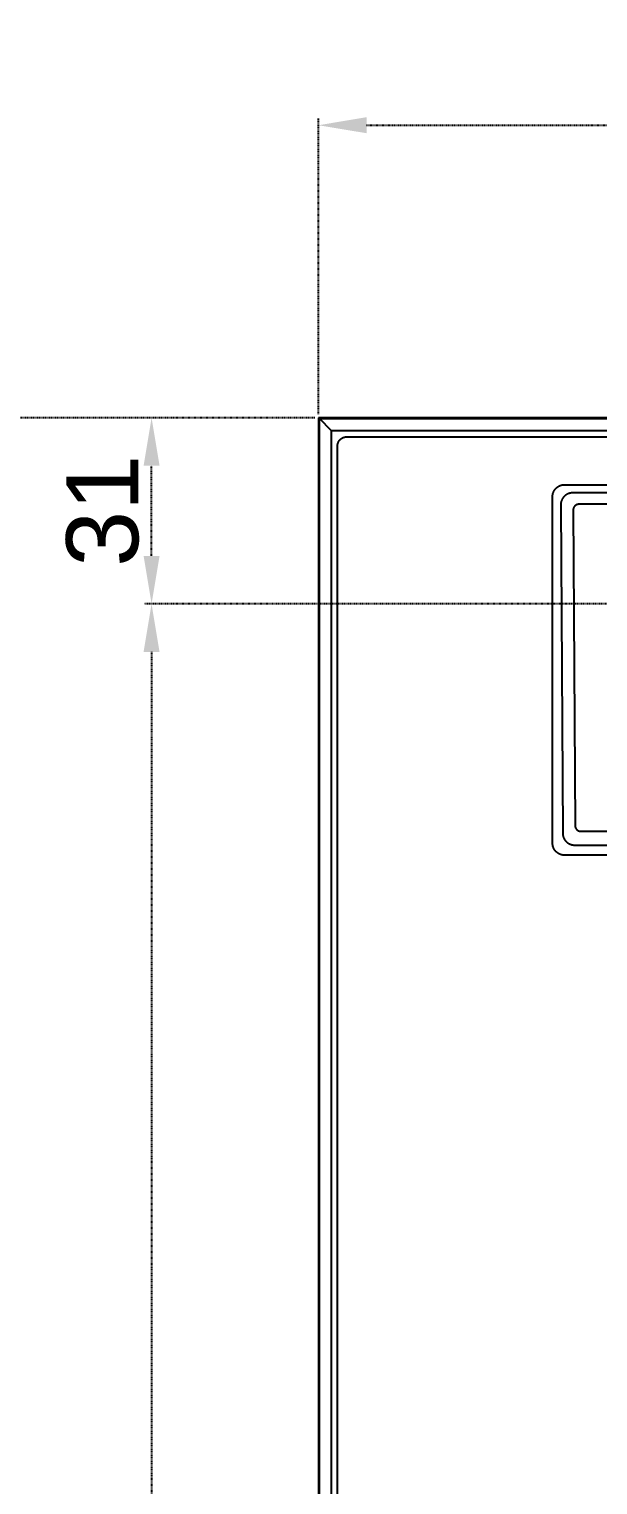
# Model space of a CAD drawing. Header units: millimetres. Extents: x 3663 to 4713, y -1 to 1484.
# Drawn here: x 3823.8 to 3918.5, y 679.3 to 921.8 of the extents above; entities that cross this region are included whole.
import ezdxf

# ---------------------------------------------------------------- set-up
doc = ezdxf.new("R2010")
doc.units = ezdxf.units.MM
doc.header["$LTSCALE"] = 0.1
doc.linetypes.add('CENTER', pattern=[0.6, 0.375, -0.075, 0.075, -0.075])
doc.layers.add('______', color=1, linetype='CENTER')
doc.layers.add('__________', color=255, linetype='Continuous')
doc.styles.get("Standard").update_dxf_attribs({"font": 'arial.ttf'})
doc.dimstyles.new('ISO-25', dxfattribs={"dimtxt": 12, "dimasz": 8, "dimexe": 1.25, "dimexo": 0.625, "dimgap": 2, "dimtad": 1, "dimtxsty": 'Standard', "dimcen": 2.5, "dimadec": 0, "dimazin": 0, "dimtfac": 1, "dimtmove": 0, "dimatfit": 3, "dimfxl": 1, "dimarcsym": 0})

# ---------------------------------------------------------------- blocks, each defined once
blk = doc.blocks.new('*D24')
at = {"layer": '______', "color": 0, "lineweight": -2, "transparency": 16777216}
for p, q in [((3871.34, 857.04), (3842.91, 857.04)), ((3844.16, 834.04), (3844.16, 849.04)), ((3936.34, 826.04), (3842.91, 826.04))]:
    blk.add_line(p, q, dxfattribs=at)
at = {"layer": '______', "color": 0, "transparency": 16777216}
for points in [[(3842.83, 849.04), (3845.49, 849.04), (3844.16, 857.04)], [(3842.83, 834.04), (3845.49, 834.04), (3844.16, 826.04)]]:
    blk.add_solid(points, dxfattribs=at)
at = {"layer": 'Defpoints', "color": 0, "transparency": 16777216}
for p in [(3844.16, 857.04), (3871.96, 857.04), (3936.96, 826.04)]:
    blk.add_point(p, dxfattribs=at)
at = {"layer": '______', "color": 0, "transparency": 16777216, "insert": (3836.03, 841.54), "char_height": 12, "attachment_point": 5, "rotation": 90}
blk.add_mtext('31', dxfattribs=at)
blk = doc.blocks.new('*D25')
at = {"layer": '______', "color": 0, "lineweight": -2, "transparency": 16777216}
for p, q in [((3936.34, 826.04), (3842.91, 826.04)), ((3844.16, 818.04), (3844.16, 465.04)), ((3871.34, 457.04), (3842.91, 457.04))]:
    blk.add_line(p, q, dxfattribs=at)
at = {"layer": '______', "color": 0, "transparency": 16777216}
for points in [[(3842.83, 818.04), (3845.49, 818.04), (3844.16, 826.04)], [(3842.83, 465.04), (3845.49, 465.04), (3844.16, 457.04)]]:
    blk.add_solid(points, dxfattribs=at)
at = {"layer": 'Defpoints', "color": 0, "transparency": 16777216}
for p in [(3936.96, 826.04), (3844.16, 457.04), (3871.96, 457.04)]:
    blk.add_point(p, dxfattribs=at)
at = {"layer": '______', "color": 0, "transparency": 16777216, "insert": (3836.03, 641.54), "char_height": 12, "attachment_point": 5, "rotation": 90}
blk.add_mtext('369', dxfattribs=at)
blk = doc.blocks.new('*D26')
at = {"layer": '______', "color": 0, "lineweight": -2, "transparency": 16777216}
for p, q in [((3871.34, 857.04), (3813.69, 857.04)), ((3814.94, 849.04), (3814.94, 465.04)), ((3871.34, 457.04), (3813.69, 457.04))]:
    blk.add_line(p, q, dxfattribs=at)
at = {"layer": '______', "color": 0, "transparency": 16777216}
for points in [[(3813.61, 849.04), (3816.28, 849.04), (3814.94, 857.04)], [(3813.61, 465.04), (3816.28, 465.04), (3814.94, 457.04)]]:
    blk.add_solid(points, dxfattribs=at)
at = {"layer": 'Defpoints', "color": 0, "transparency": 16777216}
for p in [(3871.96, 857.04), (3814.94, 457.04), (3871.96, 457.04)]:
    blk.add_point(p, dxfattribs=at)
at = {"layer": '______', "color": 0, "transparency": 16777216, "insert": (3806.82, 657.04), "char_height": 12, "attachment_point": 5, "rotation": 90}
blk.add_mtext('400', dxfattribs=at)
blk = doc.blocks.new('*D30')
at = {"layer": '______', "color": 0, "lineweight": -2, "transparency": 16777216}
for p, q in [((3871.96, 857.67), (3871.96, 907.02)), ((4101.96, 857.67), (4101.96, 907.02)), ((3879.96, 905.77), (4093.96, 905.77))]:
    blk.add_line(p, q, dxfattribs=at)
at = {"layer": '______', "color": 0, "transparency": 16777216}
for points in [[(3879.96, 907.11), (3879.96, 904.44), (3871.96, 905.77)], [(4093.96, 907.11), (4093.96, 904.44), (4101.96, 905.77)]]:
    blk.add_solid(points, dxfattribs=at)
at = {"layer": 'Defpoints', "color": 0, "transparency": 16777216}
for p in [(4101.96, 905.77), (3871.96, 857.04), (4101.96, 857.04)]:
    blk.add_point(p, dxfattribs=at)
at = {"layer": '______', "color": 0, "transparency": 16777216, "insert": (3986.96, 913.91), "char_height": 12, "attachment_point": 5}
blk.add_mtext('230', dxfattribs=at)

msp = doc.modelspace()

# ---------------------------------------------------------------- linework, layer by layer
at = {"layer": '__________'}
for p, q in [((4101.964, 857.041), (3871.964, 857.041)), ((3871.964, 857.041), (3871.964, 457.041)), ((3874.138, 854.867), (3872.103, 856.902)), ((3872.103, 856.902), (4101.824, 856.902)), ((3872.103, 457.181), (3872.103, 856.902)), ((3874.138, 459.216), (3874.138, 854.867)), ((4099.789, 854.867), (3874.138, 854.867)), ((3875.657, 853.501), (3875.684, 853.525)), ((3875.684, 853.525), (3875.713, 853.548)), ((3875.713, 853.548), (3875.742, 853.57)), ((3875.742, 853.57), (3875.772, 853.592)), ((3875.772, 853.592), (3875.802, 853.613)), ((3875.802, 853.613), (3875.833, 853.633)), ((3875.833, 853.633), (3875.865, 853.652)), ((3875.865, 853.652), (3875.897, 853.671)), ((3875.897, 853.671), (3875.929, 853.689)), ((3875.929, 853.689), (3875.962, 853.706)), ((3875.962, 853.706), (3875.996, 853.723)), ((3875.996, 853.723), (3876.03, 853.738)), ((3876.03, 853.738), (3876.064, 853.753)), ((3876.064, 853.753), (3876.099, 853.767)), ((3876.099, 853.767), (3876.133, 853.78)), ((3876.133, 853.78), (3876.169, 853.792)), ((3876.169, 853.792), (3876.204, 853.803)), ((3876.204, 853.803), (3876.24, 853.813)), ((3876.24, 853.813), (3876.276, 853.823)), ((3876.276, 853.823), (3876.312, 853.831)), ((3876.312, 853.831), (3876.348, 853.839)), ((3876.348, 853.839), (3876.384, 853.845)), ((3876.384, 853.845), (3876.421, 853.851)), ((3876.421, 853.851), (3876.457, 853.856)), ((3876.457, 853.856), (3876.493, 853.86)), ((3876.493, 853.86), (3876.53, 853.863)), ((3876.53, 853.863), (3876.566, 853.865)), ((3876.566, 853.865), (3876.602, 853.866)), ((3876.602, 853.866), (4097.289, 853.867)), ((3875.138, 852.403), (3875.14, 852.439)), ((3875.138, 852.367), (3875.138, 852.403)), ((3875.138, 461.68), (3875.138, 852.367)), ((3875.14, 852.439), (3875.142, 852.475)), ((3875.142, 852.475), (3875.145, 852.512)), ((3875.145, 852.512), (3875.149, 852.548)), ((3875.149, 852.548), (3875.154, 852.584)), ((3875.154, 852.584), (3875.16, 852.621)), ((3875.16, 852.621), (3875.166, 852.657)), ((3875.166, 852.657), (3875.174, 852.693)), ((3875.174, 852.693), (3875.182, 852.729)), ((3875.182, 852.729), (3875.192, 852.765)), ((3875.192, 852.765), (3875.202, 852.801)), ((3875.202, 852.801), (3875.213, 852.836)), ((3875.213, 852.836), (3875.225, 852.872)), ((3875.225, 852.872), (3875.238, 852.906)), ((3875.238, 852.906), (3875.252, 852.941)), ((3875.252, 852.941), (3875.267, 852.975)), ((3875.267, 852.975), (3875.282, 853.009)), ((3875.282, 853.009), (3875.299, 853.043)), ((3875.299, 853.043), (3875.316, 853.076)), ((3875.316, 853.076), (3875.334, 853.108)), ((3875.334, 853.108), (3875.353, 853.14)), ((3875.353, 853.14), (3875.372, 853.172)), ((3875.372, 853.172), (3875.392, 853.203)), ((3875.392, 853.203), (3875.413, 853.233)), ((3875.413, 853.233), (3875.435, 853.263)), ((3875.435, 853.263), (3875.457, 853.292)), ((3875.457, 853.292), (3875.48, 853.321)), ((3875.48, 853.321), (3875.504, 853.348)), ((3875.504, 853.348), (3875.528, 853.375)), ((3875.528, 853.375), (3875.552, 853.402)), ((3875.552, 853.402), (3875.577, 853.428)), ((3875.577, 853.428), (3875.603, 853.453)), ((3875.603, 853.453), (3875.629, 853.477)), ((3875.629, 853.477), (3875.657, 853.501)), ((3910.946, 843.896), (3910.947, 843.944)), ((3910.947, 786.139), (3910.946, 843.896)), ((3910.947, 843.944), (3910.948, 843.993)), ((3910.948, 843.993), (3910.951, 844.041)), ((3910.951, 844.041), (3910.955, 844.089)), ((3910.955, 844.089), (3910.961, 844.138)), ((3910.961, 844.138), (3910.967, 844.186)), ((3910.967, 844.186), (3910.975, 844.235)), ((3910.975, 844.235), (3910.984, 844.283)), ((3910.984, 844.283), (3910.994, 844.331)), ((3910.994, 844.331), (3911.005, 844.379)), ((3911.005, 844.379), (3911.018, 844.427)), ((3911.018, 844.427), (3911.031, 844.475)), ((3911.031, 844.475), (3911.046, 844.522)), ((3911.046, 844.522), (3911.062, 844.569)), ((3911.062, 844.569), (3911.08, 844.616)), ((3911.08, 844.616), (3911.098, 844.662)), ((3911.098, 844.662), (3911.118, 844.707)), ((3911.118, 844.707), (3911.139, 844.753)), ((3911.139, 844.753), (3911.16, 844.797)), ((3911.16, 844.797), (3911.183, 844.841)), ((3911.183, 844.841), (3911.207, 844.885)), ((3911.207, 844.885), (3911.232, 844.927)), ((3911.232, 844.927), (3911.258, 844.969)), ((3911.258, 844.969), (3911.285, 845.011)), ((3911.285, 845.011), (3911.313, 845.051)), ((3911.313, 845.051), (3911.342, 845.091)), ((3911.342, 845.091), (3911.372, 845.13)), ((3911.372, 845.13), (3911.402, 845.168)), ((3911.402, 845.168), (3911.433, 845.205)), ((3911.433, 845.205), (3911.465, 845.241)), ((3911.465, 845.241), (3911.498, 845.276)), ((3911.498, 845.276), (3911.532, 845.311)), ((3911.532, 845.311), (3911.566, 845.344)), ((3911.566, 845.344), (3911.601, 845.377)), ((3911.601, 845.377), (3911.637, 845.409)), ((3911.637, 845.409), (3911.675, 845.44)), ((3911.675, 845.44), (3911.713, 845.471)), ((3911.713, 845.471), (3911.751, 845.5)), ((3911.751, 845.5), (3911.791, 845.529)), ((3911.791, 845.529), (3911.832, 845.557)), ((3911.832, 845.557), (3911.873, 845.584)), ((3911.873, 845.584), (3911.915, 845.61)), ((3911.915, 845.61), (3911.958, 845.635)), ((3911.958, 845.635), (3912.001, 845.659)), ((3912.001, 845.659), (3912.045, 845.682)), ((3912.045, 845.682), (3912.09, 845.704)), ((3912.09, 845.704), (3912.135, 845.724)), ((3912.135, 845.724), (3912.18, 845.744)), ((3912.18, 845.744), (3912.227, 845.762)), ((3912.227, 845.762), (3912.273, 845.78)), ((3912.273, 845.78), (3912.32, 845.796)), ((3912.32, 845.796), (3912.368, 845.811)), ((3912.368, 845.811), (3912.415, 845.825)), ((3912.415, 845.825), (3912.463, 845.837)), ((3912.463, 845.837), (3912.511, 845.848)), ((3912.511, 845.848), (3912.559, 845.859)), ((3912.559, 845.859), (3912.608, 845.867)), ((3912.608, 845.867), (3912.656, 845.875)), ((3912.656, 845.875), (3912.705, 845.882)), ((3912.705, 845.882), (3912.753, 845.887)), ((3912.753, 845.887), (3912.801, 845.891)), ((3912.786, 843.839), (3912.753, 843.799)), ((3912.82, 843.877), (3912.786, 843.839)), ((3912.801, 845.891), (3912.85, 845.894)), ((3912.855, 843.915), (3912.82, 843.877)), ((3912.85, 845.894), (3912.898, 845.896)), ((3912.891, 843.952), (3912.855, 843.915)), ((3912.927, 843.987), (3912.891, 843.952)), ((3912.898, 845.896), (4060.981, 845.896)), ((3912.965, 844.022), (3912.927, 843.987)), ((3913.004, 844.056), (3912.965, 844.022)), ((3913.043, 844.089), (3913.004, 844.056)), ((3913.083, 844.121), (3913.043, 844.089)), ((3913.124, 844.152), (3913.083, 844.121)), ((3913.166, 844.181), (3913.124, 844.152)), ((3913.208, 844.21), (3913.166, 844.181)), ((3913.25, 844.237), (3913.208, 844.21)), ((3913.294, 844.263), (3913.25, 844.237)), ((3913.338, 844.288), (3913.294, 844.263)), ((3913.382, 844.312), (3913.338, 844.288)), ((3913.427, 844.335), (3913.382, 844.312)), ((3913.472, 844.356), (3913.427, 844.335)), ((3913.517, 844.377), (3913.472, 844.356)), ((3913.563, 844.396), (3913.517, 844.377)), ((3913.609, 844.413), (3913.563, 844.396)), ((3913.655, 844.43), (3913.609, 844.413)), ((3913.701, 844.445), (3913.655, 844.43)), ((3913.747, 844.459), (3913.701, 844.445)), ((3913.793, 844.472), (3913.747, 844.459)), ((3913.84, 844.484), (3913.793, 844.472)), ((3913.886, 844.495), (3913.84, 844.484)), ((3913.932, 844.504), (3913.886, 844.495)), ((3913.978, 844.513), (3913.932, 844.504)), ((3914.024, 844.52), (3913.978, 844.513)), ((3914.07, 844.526), (3914.024, 844.52)), ((3914.115, 844.531), (3914.07, 844.526)), ((3914.16, 844.535), (3914.115, 844.531)), ((3914.205, 844.538), (3914.16, 844.535)), ((3914.25, 844.54), (3914.205, 844.538)), ((3914.294, 844.54), (3914.25, 844.54)), ((4059.677, 844.54), (3914.294, 844.54)), ((3912.303, 842.592), (3912.302, 842.548)), ((3912.302, 842.548), (3912.63, 787.863)), ((3912.305, 842.637), (3912.303, 842.592)), ((3912.307, 842.682), (3912.305, 842.637)), ((3912.311, 842.727), (3912.307, 842.682)), ((3912.316, 842.772), (3912.311, 842.727)), ((3912.322, 842.818), (3912.316, 842.772)), ((3912.33, 842.864), (3912.322, 842.818)), ((3912.338, 842.91), (3912.33, 842.864)), ((3912.347, 842.956), (3912.338, 842.91)), ((3912.358, 843.003), (3912.347, 842.956)), ((3912.37, 843.049), (3912.358, 843.003)), ((3912.383, 843.095), (3912.37, 843.049)), ((3912.397, 843.141), (3912.383, 843.095)), ((3912.412, 843.188), (3912.397, 843.141)), ((3912.429, 843.234), (3912.412, 843.188)), ((3912.447, 843.279), (3912.429, 843.234)), ((3912.466, 843.325), (3912.447, 843.279)), ((3912.486, 843.371), (3912.466, 843.325)), ((3912.507, 843.416), (3912.486, 843.371)), ((3912.53, 843.46), (3912.507, 843.416)), ((3912.554, 843.505), (3912.53, 843.46)), ((3912.579, 843.548), (3912.554, 843.505)), ((3912.605, 843.592), (3912.579, 843.548)), ((3912.632, 843.635), (3912.605, 843.592)), ((3912.661, 843.677), (3912.632, 843.635)), ((3912.69, 843.718), (3912.661, 843.677)), ((3912.721, 843.759), (3912.69, 843.718)), ((3912.753, 843.799), (3912.721, 843.759)), ((3914.381, 841.727), (3914.38, 841.704)), ((3914.38, 841.704), (3914.695, 789.11)), ((3914.382, 841.75), (3914.381, 841.727)), ((3914.384, 841.773), (3914.382, 841.75)), ((3914.387, 841.796), (3914.384, 841.773)), ((3914.39, 841.819), (3914.387, 841.796)), ((3914.393, 841.842), (3914.39, 841.819)), ((3914.397, 841.865), (3914.393, 841.842)), ((3914.402, 841.888), (3914.397, 841.865)), ((3914.407, 841.911), (3914.402, 841.888)), ((3914.413, 841.934), (3914.407, 841.911)), ((3914.419, 841.956), (3914.413, 841.934)), ((3914.426, 841.979), (3914.419, 841.956)), ((3914.434, 842.001), (3914.426, 841.979)), ((3914.442, 842.024), (3914.434, 842.001)), ((3914.451, 842.046), (3914.442, 842.024)), ((3914.46, 842.067), (3914.451, 842.046)), ((3914.47, 842.089), (3914.46, 842.067)), ((3914.48, 842.11), (3914.47, 842.089)), ((3914.491, 842.131), (3914.48, 842.11)), ((3914.502, 842.152), (3914.491, 842.131)), ((3914.514, 842.172), (3914.502, 842.152)), ((3914.526, 842.192), (3914.514, 842.172)), ((3914.539, 842.212), (3914.526, 842.192)), ((3914.552, 842.231), (3914.539, 842.212)), ((3914.566, 842.25), (3914.552, 842.231)), ((3914.58, 842.268), (3914.566, 842.25)), ((3914.594, 842.287), (3914.58, 842.268)), ((3914.609, 842.304), (3914.594, 842.287)), ((3914.624, 842.321), (3914.609, 842.304)), ((3914.64, 842.338), (3914.624, 842.321)), ((3914.656, 842.355), (3914.64, 842.338)), ((3914.672, 842.371), (3914.656, 842.355)), ((3914.689, 842.386), (3914.672, 842.371)), ((3914.706, 842.402), (3914.689, 842.386)), ((3914.723, 842.416), (3914.706, 842.402)), ((3914.741, 842.431), (3914.723, 842.416)), ((3914.76, 842.445), (3914.741, 842.431)), ((3914.778, 842.459), (3914.76, 842.445)), ((3914.798, 842.472), (3914.778, 842.459)), ((3914.817, 842.485), (3914.798, 842.472)), ((3914.837, 842.497), (3914.817, 842.485)), ((3914.857, 842.509), (3914.837, 842.497)), ((3914.878, 842.521), (3914.857, 842.509)), ((3914.899, 842.532), (3914.878, 842.521)), ((3914.92, 842.542), (3914.899, 842.532)), ((3914.941, 842.552), (3914.92, 842.542)), ((3914.963, 842.561), (3914.941, 842.552)), ((3914.985, 842.57), (3914.963, 842.561)), ((3915.007, 842.579), (3914.985, 842.57)), ((3915.029, 842.586), (3915.007, 842.579)), ((3915.052, 842.593), (3915.029, 842.586)), ((3915.075, 842.6), (3915.052, 842.593)), ((3915.097, 842.606), (3915.075, 842.6)), ((3915.12, 842.611), (3915.097, 842.606)), ((3915.143, 842.616), (3915.12, 842.611)), ((3915.166, 842.62), (3915.143, 842.616)), ((3915.189, 842.624), (3915.166, 842.62)), ((3915.212, 842.627), (3915.189, 842.624)), ((3915.235, 842.63), (3915.212, 842.627)), ((3915.258, 842.632), (3915.235, 842.63)), ((3915.281, 842.633), (3915.258, 842.632)), ((3915.304, 842.634), (3915.281, 842.633)), ((3915.327, 842.634), (3915.304, 842.634)), ((4058.62, 842.635), (3915.327, 842.634)), ((3914.695, 789.11), (3914.696, 789.089)), ((3914.696, 789.089), (3914.697, 789.068)), ((3914.697, 789.068), (3914.698, 789.046)), ((3914.698, 789.046), (3914.7, 789.025)), ((3914.7, 789.025), (3914.702, 789.003)), ((3914.702, 789.003), (3914.705, 788.982)), ((3914.705, 788.982), (3914.708, 788.96)), ((3914.708, 788.96), (3914.712, 788.938)), ((3914.712, 788.938), (3914.717, 788.916)), ((3914.717, 788.916), (3914.722, 788.894)), ((3914.722, 788.894), (3914.728, 788.872)), ((3914.728, 788.872), (3914.734, 788.85)), ((3914.734, 788.85), (3914.74, 788.828)), ((3914.74, 788.828), (3914.748, 788.806)), ((3914.748, 788.806), (3914.756, 788.784)), ((3914.756, 788.784), (3914.764, 788.762)), ((3914.764, 788.762), (3914.773, 788.741)), ((3914.773, 788.741), (3914.783, 788.719)), ((3914.783, 788.719), (3914.793, 788.698)), ((3914.793, 788.698), (3914.804, 788.676)), ((3914.804, 788.676), (3914.815, 788.655)), ((3914.815, 788.655), (3914.827, 788.634)), ((3914.827, 788.634), (3914.84, 788.614)), ((3914.84, 788.614), (3914.853, 788.594)), ((3914.853, 788.594), (3914.866, 788.573)), ((3914.866, 788.573), (3914.881, 788.554)), ((3914.881, 788.554), (3914.895, 788.534)), ((3914.895, 788.534), (3914.91, 788.515)), ((3914.91, 788.515), (3914.926, 788.497)), ((3914.926, 788.497), (3914.942, 788.478)), ((3914.942, 788.478), (3914.959, 788.46)), ((3914.959, 788.46), (3914.976, 788.443)), ((3914.976, 788.443), (3914.994, 788.426)), ((3914.994, 788.426), (3915.012, 788.409)), ((3915.012, 788.409), (3915.03, 788.393)), ((3915.03, 788.393), (3915.049, 788.378)), ((3915.049, 788.378), (3915.068, 788.363)), ((3915.068, 788.363), (3915.088, 788.348)), ((3915.088, 788.348), (3915.108, 788.334)), ((3915.108, 788.334), (3915.128, 788.321)), ((3915.128, 788.321), (3915.148, 788.308)), ((3915.148, 788.308), (3915.169, 788.296)), ((3915.169, 788.296), (3915.19, 788.284)), ((3915.19, 788.284), (3915.211, 788.273)), ((3915.211, 788.273), (3915.232, 788.262)), ((3915.232, 788.262), (3915.254, 788.252)), ((3915.254, 788.252), (3915.275, 788.242)), ((3915.275, 788.242), (3915.297, 788.234)), ((3915.297, 788.234), (3915.319, 788.225)), ((3915.319, 788.225), (3915.341, 788.218)), ((3915.341, 788.218), (3915.363, 788.21)), ((3915.363, 788.21), (3915.385, 788.204)), ((3915.385, 788.204), (3915.407, 788.198)), ((3915.407, 788.198), (3915.429, 788.193)), ((3915.429, 788.193), (3915.451, 788.188)), ((3915.451, 788.188), (3915.473, 788.183)), ((3915.473, 788.183), (3915.495, 788.18)), ((3915.495, 788.18), (3915.517, 788.176)), ((3915.517, 788.176), (3915.539, 788.174)), ((3915.539, 788.174), (3915.56, 788.172)), ((3915.56, 788.172), (3915.582, 788.17)), ((3915.582, 788.17), (3915.603, 788.169)), ((3915.603, 788.169), (3915.624, 788.168)), ((3915.624, 788.168), (4058.282, 788.168)), ((3910.948, 786.09), (3910.947, 786.139)), ((3910.951, 786.042), (3910.948, 786.09)), ((3910.955, 785.994), (3910.951, 786.042)), ((3910.961, 785.945), (3910.955, 785.994)), ((3910.967, 785.897), (3910.961, 785.945)), ((3910.975, 785.848), (3910.967, 785.897)), ((3910.984, 785.8), (3910.975, 785.848)), ((3910.994, 785.752), (3910.984, 785.8)), ((3911.005, 785.704), (3910.994, 785.752)), ((3911.018, 785.656), (3911.005, 785.704)), ((3911.031, 785.608), (3911.018, 785.656)), ((3912.63, 787.863), (3912.631, 787.819)), ((3912.631, 787.819), (3912.632, 787.774)), ((3912.632, 787.774), (3912.635, 787.729)), ((3912.635, 787.729), (3912.639, 787.684)), ((3912.639, 787.684), (3912.644, 787.638)), ((3912.644, 787.638), (3912.65, 787.593)), ((3912.65, 787.593), (3912.658, 787.547)), ((3912.658, 787.547), (3912.666, 787.501)), ((3912.666, 787.501), (3912.675, 787.455)), ((3912.675, 787.455), (3912.686, 787.408)), ((3912.686, 787.408), (3912.698, 787.362)), ((3912.698, 787.362), (3912.711, 787.316)), ((3912.711, 787.316), (3912.725, 787.27)), ((3912.725, 787.27), (3912.74, 787.223)), ((3912.74, 787.223), (3912.757, 787.177)), ((3912.757, 787.177), (3912.775, 787.131)), ((3912.775, 787.131), (3912.794, 787.086)), ((3912.794, 787.086), (3912.814, 787.04)), ((3912.814, 787.04), (3912.835, 786.995)), ((3912.835, 786.995), (3912.858, 786.951)), ((3912.858, 786.951), (3912.882, 786.906)), ((3912.882, 786.906), (3912.907, 786.862)), ((3912.907, 786.862), (3912.933, 786.819)), ((3912.933, 786.819), (3912.96, 786.776)), ((3912.96, 786.776), (3912.989, 786.734)), ((3912.989, 786.734), (3913.018, 786.693)), ((3913.018, 786.693), (3913.049, 786.652)), ((3913.049, 786.652), (3913.081, 786.612)), ((3913.081, 786.612), (3913.114, 786.572)), ((3913.114, 786.572), (3913.148, 786.534)), ((3913.148, 786.534), (3913.183, 786.496)), ((3913.183, 786.496), (3913.219, 786.459)), ((3913.219, 786.459), (3913.255, 786.423)), ((3913.255, 786.423), (3913.293, 786.389)), ((3913.293, 786.389), (3913.332, 786.355)), ((3913.332, 786.355), (3913.371, 786.322)), ((3913.371, 786.322), (3913.411, 786.29)), ((3913.411, 786.29), (3913.452, 786.259)), ((3913.452, 786.259), (3913.493, 786.23)), ((3913.493, 786.23), (3913.536, 786.201)), ((3913.536, 786.201), (3913.578, 786.174)), ((3913.578, 786.174), (3913.622, 786.147)), ((3913.622, 786.147), (3913.666, 786.122)), ((3913.666, 786.122), (3913.71, 786.099)), ((3913.71, 786.099), (3913.755, 786.076)), ((3913.755, 786.076), (3913.8, 786.055)), ((3913.8, 786.055), (3913.845, 786.034)), ((3913.845, 786.034), (3913.891, 786.015)), ((3913.891, 786.015), (3913.937, 785.998)), ((3913.937, 785.998), (3913.983, 785.981)), ((3913.983, 785.981), (3914.029, 785.966)), ((3914.029, 785.966), (3914.075, 785.951)), ((3914.075, 785.951), (3914.121, 785.938)), ((3914.121, 785.938), (3914.168, 785.927)), ((3914.168, 785.927), (3914.214, 785.916)), ((3914.214, 785.916), (3914.26, 785.907)), ((3914.26, 785.907), (3914.306, 785.898)), ((3914.306, 785.898), (3914.352, 785.891)), ((3914.352, 785.891), (3914.398, 785.885)), ((3914.398, 785.885), (3914.443, 785.88)), ((3914.443, 785.88), (3914.488, 785.876)), ((3914.488, 785.876), (3914.533, 785.873)), ((3914.533, 785.873), (3914.578, 785.871)), ((3914.578, 785.871), (4059.305, 785.87)), ((3911.046, 785.561), (3911.031, 785.608)), ((3911.062, 785.514), (3911.046, 785.561)), ((3911.08, 785.467), (3911.062, 785.514)), ((3911.098, 785.421), (3911.08, 785.467)), ((3911.118, 785.375), (3911.098, 785.421)), ((3911.139, 785.33), (3911.118, 785.375)), ((3911.16, 785.286), (3911.139, 785.33)), ((3911.183, 785.242), (3911.16, 785.286)), ((3911.207, 785.198), (3911.183, 785.242)), ((3911.232, 785.156), (3911.207, 785.198)), ((3911.258, 785.114), (3911.232, 785.156)), ((3911.285, 785.072), (3911.258, 785.114)), ((3911.313, 785.032), (3911.285, 785.072)), ((3911.342, 784.992), (3911.313, 785.032)), ((3911.372, 784.953), (3911.342, 784.992)), ((3911.402, 784.915), (3911.372, 784.953)), ((3911.433, 784.878), (3911.402, 784.915)), ((3911.465, 784.842), (3911.433, 784.878)), ((3911.498, 784.807), (3911.465, 784.842)), ((3911.532, 784.772), (3911.498, 784.807)), ((3911.566, 784.739), (3911.532, 784.772)), ((3911.601, 784.706), (3911.566, 784.739)), ((3911.637, 784.674), (3911.601, 784.706)), ((3911.675, 784.643), (3911.637, 784.674)), ((3911.713, 784.612), (3911.675, 784.643)), ((3911.751, 784.583), (3911.713, 784.612)), ((3911.791, 784.554), (3911.751, 784.583)), ((3911.832, 784.526), (3911.791, 784.554)), ((3911.873, 784.499), (3911.832, 784.526)), ((3911.915, 784.473), (3911.873, 784.499)), ((3911.958, 784.448), (3911.915, 784.473)), ((3912.001, 784.424), (3911.958, 784.448)), ((3912.045, 784.401), (3912.001, 784.424)), ((3912.09, 784.379), (3912.045, 784.401)), ((3912.135, 784.359), (3912.09, 784.379)), ((3912.18, 784.339), (3912.135, 784.359)), ((3912.227, 784.32), (3912.18, 784.339)), ((3912.273, 784.303), (3912.227, 784.32)), ((3912.32, 784.287), (3912.273, 784.303)), ((3912.368, 784.272), (3912.32, 784.287)), ((3912.415, 784.258), (3912.368, 784.272)), ((3912.463, 784.246), (3912.415, 784.258)), ((3912.511, 784.235), (3912.463, 784.246)), ((3912.559, 784.224), (3912.511, 784.235)), ((3912.608, 784.216), (3912.559, 784.224)), ((3912.656, 784.208), (3912.608, 784.216)), ((3912.705, 784.201), (3912.656, 784.208)), ((3912.753, 784.196), (3912.705, 784.201)), ((3912.801, 784.192), (3912.753, 784.196)), ((3912.85, 784.189), (3912.801, 784.192)), ((3912.898, 784.187), (3912.85, 784.189)), ((3981.964, 784.187), (3912.898, 784.187))]:
    msp.add_line(p, q, dxfattribs=at)

# ---------------------------------------------------------------- dimensions: what is measured, and where the dimension line sits
at = {"layer": '______', "color": 3}
dim = msp.add_linear_dim(base=(4101.964, 905.775), p1=(3871.964, 857.041), p2=(4101.964, 857.041), dimstyle='ISO-25', dxfattribs=at)
dim.commit()
dim.dimension.update_dxf_attribs({"geometry": '*D30', "text_midpoint": (3986.964, 913.906)})
for base, p1, p2, picture, middle in [((3814.944, 457.041), (3871.964, 857.041), (3871.964, 457.041), '*D26', (3806.817, 657.041)), ((3844.159, 857.041), (3936.964, 826.041), (3871.964, 857.041), '*D24', (3836.028, 841.541)), ((3844.159, 457.041), (3936.964, 826.041), (3871.964, 457.041), '*D25', (3836.028, 641.541))]:
    dim = msp.add_linear_dim(base=base, p1=p1, p2=p2, angle=90, dimstyle='ISO-25', dxfattribs=at)
    dim.commit()
    dim.dimension.update_dxf_attribs({"geometry": picture, "text_midpoint": middle})

doc.saveas('drawing.dxf')
